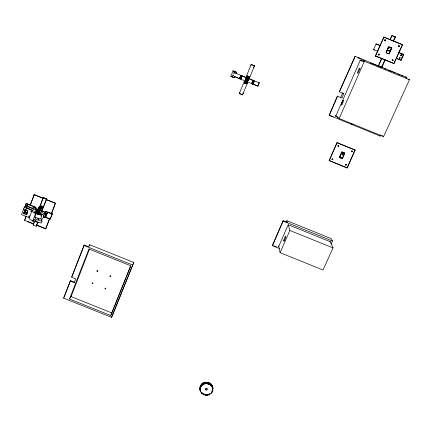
<?xml version="1.0" encoding="UTF-8"?>
<svg xmlns="http://www.w3.org/2000/svg" width="431" height="431" viewBox="0 0 431 431"><rect width="100%" height="100%" fill="white"/><g stroke="black" fill="none" stroke-linecap="round" stroke-linejoin="round"><path stroke-width="0.65" d="M236.274 72.171L235.827 73.329L236.274 72.171L233.026 70.851L230.795 76.384L234.044 77.704L234.491 76.54L240.045 78.835M35.412 208.496L40.067 210.29L39.787 210.904L37.578 209.962L36.032 213.593M36.247 213.14L38.397 214.002L39.787 210.904M209.321 384.511C209.676 381.947 210.096 384.56 211.007 384.032L210.931 385.05C210.037 385.352 210.183 384.29 209.471 384.366C208.652 384.958 209.897 382.108 208.916 383.04C208.41 383.283 208.566 381.688 208.388 383.558C207.769 384.544 207.898 382.798 207.209 383.795C207.43 381.408 206.923 383.202 206.26 382.205C206.034 383.337 205.544 381.634 205.248 382.798C204.386 381.182 205.081 385.109 204.149 383.531C204.429 380.627 203.513 385.583 204.149 383.531M40.072 210.36C42.755 208.916 34.997 206.945 40.083 209.186M234.044 77.704L234.491 76.54M251.709 83.582L252.905 84.169L254.161 80.791M40.417 209.73L38.203 208.992L38.494 208.286M212.257 386.381L212.607 386.397C212.122 389.123 213.076 389.446 212.354 391.057C211.96 392.086 211.589 393.411 210.172 393.772C209.708 395.082 207.925 394.624 206.934 395.448C206.169 394.591 205.641 395.76 205.016 394.78C204.402 394.974 203.168 394.882 203.26 393.562M212.241 392.172L212.23 391.283M212.596 387.577L212.607 386.397M212.472 391.687L212.602 390.502M212.785 388.261L212.817 387.07L212.251 387.016M212.704 391.03L212.941 387.76L212.607 387.674M212.817 387.07L212.558 387.404C211.179 387.631 212.936 386.548 212.316 385.745L211.756 385.815M211.874 392.77L211.74 391.467M212.321 387.776L212.316 385.745M212.402 388.04L212.472 387.016M211.007 384.032C210.657 385.723 211.249 385.637 211.535 386.208L211.621 384.689L210.985 384.743M212.246 386.769C210.942 387.092 212.499 385.853 211.95 385.131L211.4 385.26M211.438 393.325L211.508 392.285M211.896 386.79L211.95 385.131M200.286 387.582L199.952 387.668C200.35 389.419 199.725 389.672 200.485 390.335C199.725 391.203 201.255 391.262 200.593 392.081C201.713 392.172 201.024 393.347 202.069 393.164C201.94 394.284 203.238 393.568 203.168 394.602M211.104 385.67L211.179 384.651M211.368 385.982L211.508 384.56M199.952 387.668L200.259 387.97C200.092 387.496 200.938 387.41 200.334 386.833L200.512 385.664L201.072 385.74M210.398 384.991L210.473 383.978M209.752 394.651L209.827 393.611M210.43 385.287L210.581 383.671M210.614 385.179L210.689 384.161M204.962 382.335L204.87 383.348C205.485 383.563 207.139 384.204 207.009 382.238M209.089 394.963L209.17 393.923M209.897 384.872L209.978 383.245M210.064 384.743L210.145 383.725M210.296 385.174L210.441 383.563M209.471 384.366L209.552 383.353M208.927 395.028L209.003 393.988M209.752 384.77L209.827 383.154M208.636 382.604L208.701 384.215L208.782 383.202M208.701 384.215L208.916 383.04M208.836 384.053L209.164 382.814M208.168 383.811L208.469 382.55M207.672 395.362L207.58 394.349M206.756 395.453L206.842 394.413M207.661 383.364C207.753 381.489 207.785 383.089 208.248 382.798M206.934 395.448L207.02 394.403M207.882 383.935L207.92 382.394M208.054 383.983L208.141 382.97M206.007 395.437L206.099 394.397M207.209 383.795L207.187 382.259M207.386 383.827L207.747 382.356M205.442 395.372L205.533 394.333M206.476 383.525L206.568 382.512M206.524 383.725L206.611 382.712M206.702 383.735L206.853 382.529M205.84 383.73L205.926 382.717M206.018 383.725L206.26 382.205M206.352 383.218L206.438 382.205M205.334 383.784L205.517 382.249M205.603 383.24L205.695 382.232M205.765 383.536L205.856 382.523M204.003 394.99L204.095 393.945M205.064 383.622L205.156 382.609M205.156 383.811L205.248 382.798M203.324 394.683L203.421 393.643M204.38 383.784L204.246 382.518M204.493 383.962L204.472 382.771M204.666 383.913L204.784 382.372M203.858 384.183L203.815 383.003C202.721 381.78 203.529 387.157 203.556 382.776M201.956 393.756L202.058 392.722M202.091 393.875L202.193 392.835M203.249 384.468L202.909 383.111L202.683 384.818C201.342 384.829 201.519 386.268 200.334 386.833M201.433 393.25L201.536 392.21M202.295 385.12L202.171 383.612L202.78 383.805M202.511 384.689L202.613 383.676M202.683 384.818L202.909 383.111M209.326 382.89L209.401 383.498M209.213 384.226L209.083 383.827M201.703 385.697L201.762 383.967L202.398 384.102M201.821 385.567L202.08 384.102M202.069 384.624L202.306 383.509M202.166 385.228L202.29 383.919M200.97 386.758L201.272 384.484L201.805 384.678L201.762 383.967M233.026 70.851L236.274 72.236M201.304 386.208L201.272 384.484M201.401 386.068L201.638 384.086M200.092 390.933L200.2 389.904M200.485 387.318L200.587 386.3L200.243 386.305L200.657 386.774M200.754 386.709L200.857 385.055L201.406 385.19L201.358 384.894M200.345 391.596L200.453 390.567M200.884 386.472L200.857 385.055M199.833 389.554L200.243 386.305M199.925 390.249L200.302 388.907M204.655 383.709L204.87 383.348M39.512 207.063C42.006 205.937 42.906 210.053 39.286 207.122C38.925 207.052 42.583 207.898 41.236 208.378C41.855 209.962 35.757 206.357 40.336 208.782M208.539 384.145L208.388 383.558M230.795 76.384L234.049 77.628M92.223 282.962L92.406 283.431L92.913 283.42M105.159 288.156L105.778 288.657M245.39 82.138L247.022 82.806L246.737 83.485L244.56 82.601L244.846 81.917L244.372 82.93L247.152 76.05L247.028 76.519L247.2 76.115L247.065 76.427L249.274 77.316L248.849 78.469L246.64 77.602L246.424 78.151L248.649 78.981L247.41 81.998L245.255 80.996L247.437 81.885L247.146 82.601L244.964 81.664L245.255 80.996M38.812 222.45L32.907 221.151L34.302 219.25L35.294 221.534L41.349 223.059L42.039 221.2L40.999 218.926L41.538 215.091L44.894 212.047L43.289 211.4L40.024 214.331L36.732 213.485L34.189 211.982L36.646 209.87L34.636 209.062L35.552 208.286L33.947 207.645L33.025 208.415L26.248 205.689L24.238 207.289L21.55 214.643L29.265 217.747M246.64 77.602C246.462 75.253 250.099 76.158 249.15 77.569C249.7 76.05 248.983 77.795 249.193 77.203L246.543 83.813L246.64 83.436M35.294 221.534L35.983 219.67L34.986 217.396L35.633 213.76L31.759 211.319L29.049 218.689L32.907 221.151M40.573 208.442C37.712 207.483 39.49 207.273 41.236 208.378M244.372 82.93L246.634 83.684L246.877 83.108L246.554 83.808L244.372 82.871L244.56 82.445M200.054 386.979L200.323 387.313M241.312 77.58L240.983 78.442L241.672 76.777L240.665 79.245L239.571 78.808L240.902 75.393L239.905 77.995L240.229 77.138M248.639 78.981L246.424 78.151L245.492 80.457L247.68 81.308M392.135 60.098C392.856 61.951 393.239 58.6 392.318 60.415C394.834 61.471 391.65 58.374 392.587 60.227M31.231 211.346C29.928 211.621 31.582 211.007 30.984 210.942M37.578 209.962L37.89 209.358L40.142 210.226M240.406 76.804L240.59 76.309M249.199 77.224C250.309 77.16 246.575 76.282 247.033 76.287M247.146 82.601L245.056 81.497M38.197 208.798L37.89 209.358M246.947 76.766C248.03 75.042 245.374 76.89 249.123 77.693M246.742 83.264L246.769 83.108M39.501 206.88L39.426 207.263M39.695 206.708L39.55 207.171M41.829 207.564C41.742 208.243 42.001 207.71 42.26 207.623L39.819 206.632L39.587 207.144M247.098 76.432L249.242 77.408L249.382 76.998L247.238 75.91M39.69 207.101L39.819 206.632M244.56 82.601C244.733 81.206 246.801 84.072 247.022 82.806M245.228 81.109L245.503 80.419M245.643 80.096L247.825 80.985M253.218 83.307L253.891 81.723L253.191 83.42M43.736 215.527L43.746 215.99M38.731 208.135L39.043 207.446M42.836 198.939L39.803 207.106M38.779 207.834L38.472 208.539M40.74 209.105L40.918 208.696M44.991 212.623L45.718 211.282L52.431 213.754L52.059 214.105L47.631 212.321L47.114 213.48L45.524 212.839C44.253 213.76 41.532 217.569 44.969 217.493L45.966 216.556L45.584 217.585L43.994 216.944M249.021 77.952L246.898 76.912M47.114 213.48L45.761 214.924L44.969 217.493M246.737 83.485L244.576 82.51M39.291 214.309L39.921 212.688L39.243 214.336L39.582 213.512M23.597 209.805L24.007 208.685M24.519 207.613L26.399 203.281L35.935 207.343L35.514 208.485M25.838 204.822L26.399 203.281M26.814 214.326L26.426 214.649L23.527 213.485L24.966 209.547L25.359 209.229L23.92 213.162L26.814 214.326L27.843 211.519M27.25 204.714L26.781 206.002L27.53 204.488L27.25 204.714L27.794 204.596L27.482 205.452M27.514 204.822L27.045 206.104L27.325 205.883M24.535 213.835L25.973 209.908M26.587 208.232L27.207 206.535L34.124 209.321L32.939 210.323L25.984 207.521L27.207 206.535M23.527 213.485L25.542 211.826L26.361 209.595M26.426 214.649L27.87 210.716L24.966 209.547M33.909 224.158L24.599 220.419L26.21 216.033M30.116 205.382L34.205 194.596L43.563 198.362M26.172 216.497L24.599 220.419M30.299 205.231L34.205 194.596M35.337 208.556L35.935 207.343M35.24 213L35.649 211.88L34.868 212.558M35.525 212.903L36.646 209.87M32.81 220.936L35.536 213.55M39.663 206.869L43.132 197.743L43.52 197.425L46.704 198.707L41.683 211.292L42.788 211.74M37.89 222.17L36.226 226.286L33.058 225.014L34.361 221.475M33.559 224.045L34.259 222.154M39.889 214.493L42.206 208.238C42.545 208.302 40.886 206.578 39.652 206.74M41.683 211.292L46.704 198.707M36.226 226.286L37.75 222.164M41.085 216.319L41.538 215.091M45.298 212.418L45.718 211.282M45.584 217.585L47.631 212.321M36.387 225.154L45.697 228.893L49.425 218.905M51.294 213.905L55.421 203.136L46.058 199.37M45.697 228.893L49.597 218.738M51.461 213.744L55.421 203.136M45.724 217.45L50.147 219.234L52.059 214.105M52.431 213.754L50.147 219.234M246.915 83.102L247.211 82.391M248.886 78.313L246.704 77.424M244.738 82.219L244.964 81.664M248.606 79.04L248.849 78.469M74.272 282.714L75.781 278.819L71.686 277.176L84.212 245.045L88.333 246.699L89.713 244.749L133.761 262.457L111.602 317.351L63.61 298.123L70.49 280.619L74.574 282.257L74.272 282.714L70.183 281.077M64.165 297.029L70.49 280.619M84.212 245.045L71.686 277.176M89.228 246.009L89.713 244.749M69.536 299.012L88.915 248.967L130.695 265.76L110.762 315.53L69.536 299.012L71.077 296.603L89.567 248.881M97.902 270.851C97.061 271.799 96.83 269.687 97.654 271.11C97.481 272.387 96.065 270.62 97.379 270.77M40.018 207.128L40.131 206.767L39.991 207.031M244.409 82.844L244.598 82.423M110.886 276.061C109.953 276.955 109.862 274.849 110.659 276.33C110.304 277.736 109.156 275.495 110.541 276.088M39.286 207.122L38.968 207.796M39.884 207.182L40.061 206.643L39.824 207.117M110.762 315.53L130.685 266.132M111.602 317.351L133.761 262.457M246.634 83.684L246.769 83.307M247.89 80.435L247.631 81.157L247.97 80.408M240.46 76.74L240.25 77.251L241.338 77.693L241.98 75.802M248.035 80.252L248.326 79.46L248.019 80.134M233.069 75.032L232.508 76.443L232.778 76.551L233.338 75.139L233.063 75.075M248.369 79.643L246.193 78.738M241.99 75.872L240.643 79.153L244.566 80.748L239.297 93.57L242.54 94.89L247.803 82.025L251.742 83.668L253.094 80.392M251.79 83.77L253.062 80.311M239.297 93.57L239.625 92.654M254.22 80.931L249.172 78.792L254.495 65.868L251.187 64.461L250.864 65.313M240.918 75.517L245.918 77.467L251.187 64.461M242.54 94.89L243.434 92.633M253.735 67.575L254.446 65.792M252.453 82.229L252.803 81.281L252.103 82.978L252.453 82.229L253.579 82.677M252.878 84.212L253.934 81.335M257.873 86.125L259.187 82.774L257.873 86.125L252.808 84.067M246.688 83.42L246.537 83.781M245.411 80.635L247.593 81.518M249.242 77.316L249.382 76.998M43.849 215.236L44.167 214.611M380.724 134.855L380.169 136.077L329.122 115.222L337.457 96.161L341.993 98.042L343.696 93.565M339.364 91.798L355.139 56.299L339.364 91.798L343.911 93.678M331.078 244.054L332.457 240.999L331.358 238.677L286.857 220.688L287.348 222.444L283.156 220.753L272.424 245.298L272.494 245.697L279.299 248.445M329.306 115.379L337.457 96.161M272.494 245.697L283.156 220.753M340.549 97.778L342.704 92.864M286.324 221.9L286.857 220.688M278.642 246.597L288.247 224.723L330.453 241.786M341.18 104.555L343.092 100.202L343.733 100.574L341.81 104.954L341.18 104.555L342.144 104.943M283.706 240.207L285.516 236.096L285.807 237.265L283.986 241.398L283.706 240.207L284.649 240.59M359.217 68.47L357.24 72.963L357.983 73.178L359.977 68.653L359.217 68.47L360.203 68.868M329.882 241.064L333.05 247.927L323.018 270.011L280.102 252.69L289.88 230.483L288.344 224.971M339.17 118.498L364.362 61.277L409.45 79.697L383.612 136.589L339.17 118.498L335.63 115.74M374.631 50.066L373.569 49.603L376.064 43.957L380.449 45.616M329.128 160.515L337.037 142.65L355.09 149.988L347.23 167.961L329.128 160.515L347.23 167.961M375.385 55.971L383.919 37.088L402.484 44.684L394.031 63.546L375.385 55.971L394.031 63.546M329.236 160.655L337.037 142.65M375.552 55.992L383.919 37.088M381.731 58.115L378.37 65.674L382.065 67.193L385.228 59.629M389.931 39.663L391.757 35.547L395.108 36.786L395.48 37.077L393.32 41.462M379.248 64.364L381.65 58.955M390.524 39L391.601 36.576M387.361 49.743L388.412 47.383L386.052 52.69L389.123 53.891L391.752 47.986L388.67 46.796L391.752 47.986M339.434 157.477L341.918 151.901L344.73 153.043L342.37 158.759L339.434 157.477L342.246 158.619L344.73 153.043M339.553 157.617L341.918 151.901M386.23 52.706L388.854 46.807M342.564 154.945L343.34 153.199L341.244 152.714M381.667 66.961L384.781 59.974M393.271 40.907L395.108 36.786M390.249 50.928L386.58 50.626L390.249 50.928L391.563 47.976L387.862 47.744M386.629 52.927L388.94 53.87L391.563 47.976M398.459 45.961C399.521 44.662 399.537 47.469 398.454 46.257M347.1 167.81L355.09 149.988M393.842 63.513L402.484 44.684M400.674 55.615L401.315 54.182L401.595 54.29L401.854 54.473L401.213 55.901L400.674 55.615L400.927 55.793L401.595 54.29M403.405 54.306L403.766 54.565L401.196 60.27L400.835 60.028L403.405 54.306L398.476 52.437M39.722 207.095L39.986 206.6M406.212 78.609L406.767 77.386L354.896 56.262M200.512 385.664L200.69 386.047M245.799 79.74L248.003 80.592M211.131 384.156L210.867 384.614M246.273 78.534L248.471 79.39M240.584 76.314L239.571 78.808M42.292 207.823L42.066 208.238L42.26 207.623M211.438 384.964L211.621 384.689M63.61 298.123L63.933 297.638M245.762 79.805L247.981 80.629M345.447 164.464C346.669 163.451 346.535 166.247 345.452 164.917M384.657 40.099L385.093 39.943M41.236 220.187L42.206 219.282A4.046 0.582 -67 0 0 43.763 216.61M33.058 225.014L33.462 224.643M338.023 145.446L338.076 146.249M332.091 158.845C331.245 160.009 333.793 159.912 332.63 158.834M351.486 151.012C352.456 150.252 352.477 152.332 351.491 151.62M31.759 211.319L32.562 210.64L24.238 207.289M32.406 208.383L33.219 207.704M212.661 386.559L212.203 386.855M384.996 39.981C383.892 41.495 386.903 40.32 385.012 39.927M385.201 40.832L385.486 40.336L385.109 39.932M29.313 215.726L29.507 216.324M212.645 388.062L212.941 387.76M204.116 383.105L203.815 383.003M200.253 388.245L199.936 388.363L200.275 388.633M212.655 388.724L212.984 388.455L212.661 388.336M199.844 388.692C201.223 388.703 199.284 388.024 200.291 387.954M212.58 389.382L212.941 389.15L212.634 388.994M211.535 386.208L211.874 386.149M384.915 39.943L385.19 39.927M385.287 40.87L384.905 40.875M378.908 54.112C377.287 55.216 380.6 54.974 378.833 54.096M92.913 283.221C90.704 282.984 93.592 284.832 92.396 282.952M105.837 288.404L105.32 288.134M379.005 54.117C376.996 54.365 379.953 55.707 378.93 54.123M378.633 55.033L378.903 55.06M338.691 145.559C337.026 145.414 339.019 147.079 338.642 145.495M39.178 212.095L37.066 211.233M343.34 153.199L341.433 153.01L343.83 155.629M206.923 383.251L207.187 383.59M358.042 57.851L359.271 58.045M359.885 60.475L364.362 61.277M200.372 389.29L200 389.058M405.242 77.036L406.767 77.386M408.195 79.396L409.45 79.697M35.983 219.67L42.039 221.2M34.986 217.396L40.999 218.926M35.633 213.76L41.635 215.306M385.088 40.88L384.651 40.74M332.177 159.621C333.847 159.405 331.471 158.296 332.204 159.718M345.409 164.556L345.851 164.68M105.487 288.355C103.855 288.538 106.349 289.847 105.573 288.382M395.48 37.077L391.757 35.547M380.185 45.584L376.064 43.957M403.766 54.565L399.397 52.857M373.569 49.603L377.949 51.278M396.531 58.379L400.835 60.028M401.196 60.27L396.838 58.562M379.323 66.121L382.065 67.193M27.272 221.248L33.473 223.737M36.57 224.987L45.869 228.726M83.921 245.433L132.597 265M71.077 296.603L111.92 312.971M273.615 245.778L276.589 246.979M43.132 197.743L46.322 199.03M34.017 194.737L43.391 198.508M45.885 199.515L55.254 203.287M40.272 205.49L43.456 206.772M40.126 205.609L43.316 206.891M39.959 206.594L42.211 207.521M39.76 206.907L41.942 207.753M39.453 206.928L41.586 207.79M40.045 207.279L41.645 207.92M39.226 207.198L41.559 208.125M39.232 207.354L40.832 208.001M38.979 207.532L41.117 208.394M39.005 207.645L40.627 208.362M38.86 207.85L40.999 208.712M38.709 207.936L40.897 208.868M38.795 208.044L40.934 208.9M38.424 208.405L40.686 209.288M25.979 203.61L35.719 207.532M38.327 208.696L40.471 209.563M45.374 211.594L47.496 212.451M38.214 208.9L40.352 209.762M38.127 208.927L40.272 209.789M38.041 209.202L40.185 210.069M41.893 211.104L43.547 211.772M37.815 209.498L39.964 210.36M35.757 208.911L37.955 209.795M37.745 209.757L39.894 210.619M37.718 209.897L39.862 210.759M37.502 210.112L39.652 210.98M37.449 210.344L39.598 211.212M37.427 210.468L39.571 211.335M37.265 210.603L39.501 211.486M37.19 210.764L39.34 211.626M44.522 213.754L46.117 214.396M37.152 210.969L39.296 211.831M37.141 211.071L39.286 211.933M36.953 211.276L39.102 212.138M36.877 211.438L39.027 212.3M36.856 211.61L39 212.558M38.93 212.725L36.78 211.858L38.887 212.747M36.646 211.96L38.795 212.828M36.576 212.127L38.725 212.995M36.57 212.267L38.715 213.135M40.552 213.857L42.179 214.509M36.581 212.332L38.725 213.194M36.506 212.499L38.655 213.361M36.452 212.542L38.601 213.404M36.349 212.661L38.499 213.523M36.279 212.828L38.429 213.69M43.52 215.694L45.126 216.335M36.182 213.205L38.332 214.067M46.112 217.332L48.983 218.485M36.069 213.356L37.68 214.002M25.542 211.826L27.153 212.472M24.26 211.783L27.304 213.006M283.248 221.103L332.457 240.999M289.88 230.483L333.05 247.927M251.23 64.537L254.495 65.868M247.135 76.179L249.36 77.057M247.13 76.249L249.323 77.16M247.082 76.368L249.285 77.219M247.017 76.578L249.204 77.51M246.979 76.664L248.612 77.354M246.866 76.993L249.07 77.887M233.753 71.783L234.653 72.149M246.774 77.268L248.956 78.151M246.731 77.359L248.913 78.248M246.661 77.548L248.865 78.394M235.827 73.265L245.918 77.467M246.629 77.666L248.811 78.555M259.23 82.854L249.172 78.792M246.527 77.898L248.746 78.706M246.505 77.946L248.687 78.835M246.37 78.323L248.59 79.137M246.316 78.442L248.498 79.331M246.117 78.965L248.299 79.854M246.09 79.024L248.272 79.913M248.229 79.999L246.031 79.148L248.202 80.047M335.334 115.767L336.568 116.268M245.902 79.493L248.067 80.43M338.152 117.28L335.69 116.278L360.327 60.168L363.403 61.423M245.665 80.026L247.841 80.936M245.605 80.204L247.787 81.093M245.578 80.268L247.766 81.157M245.395 80.672L247.577 81.561M245.374 80.742L247.55 81.631M351.125 123.794L352.989 124.554M245.32 80.883L247.502 81.771M245.287 80.963L247.469 81.852M252.302 83.824L257.83 86.038M234.491 76.61L239.561 78.674M329.122 115.222L333.427 116.979M245.174 81.19L247.351 82.073M245.153 81.243L247.329 82.132M245.12 81.33L247.297 82.219M245.013 81.567L247.2 82.477M244.937 81.734L247.114 82.623M244.894 81.836L247.076 82.725M247.001 82.903L244.754 82.17M244.663 82.305L246.844 83.194M244.625 82.396L246.812 83.307M244.496 82.65L246.672 83.582M244.463 82.763L246.64 83.646M239.291 93.419L242.518 94.734M337.15 142.769L355.23 150.117M342.042 152.03L344.859 153.177M383.741 37.088L402.285 44.673M358.667 58.104L361.781 59.376M363.026 59.882L364.89 60.647M370.493 62.937L375.476 64.968M376.721 65.48L378.585 66.239M379.83 66.751L381.699 67.511M384.188 68.529L386.057 69.294M388.546 70.307L392.28 71.832M393.525 72.343L395.394 73.103M397.883 74.121L399.752 74.886M400.997 75.393L402.866 76.158M360.321 60.453L361.561 60.96M382.033 135.533L383.612 136.589M379.323 135.501L380.169 136.077M202.812 384.118L203.093 384.317M338.567 145.43L338.761 146.228L337.958 146.12M203.718 384.016L203.303 383.859L203.405 384.387M203.19 383.304L203.502 383.374L203.4 382.852M341.002 153.107L343.491 155.833M339.79 155.828L342.37 158.759M202.759 383.197L202.845 383.515M278.695 245.794L280.102 252.69M204.078 382.572L204.078 382.9M45.007 213.318A4.046 0.582 -67 0 1 44.835 213.895M44.889 212.052A4.041 0.582 -67 0 1 45.013 213.307M43.294 211.384A4.041 0.593 -67.2 0 1 43.596 211.432M33.947 207.64A4.041 0.641 -66.9 0 1 34.297 207.925M35.547 208.292A4.041 0.636 -66.9 0 1 35.714 209.568A4.046 0.636 -67 0 1 35.66 209.762M207.279 388.649A0.889 0.83 9.8 0 1 205.635 388.627M398.632 46.069C399.499 47.749 399.828 44.528 398.632 46.069M234.561 72.133L234.292 72.025L233.731 73.432L234.001 73.545L234.561 72.133M45.207 216.626L45.918 215.101L45.207 216.626M246.155 78.571L245.46 80.274L246.149 78.577M345.538 164.701C345.969 166.097 346.745 163.527 345.538 164.701M351.529 151.313C352.019 153.064 352.951 150.112 351.529 151.313M28.769 216.222C29.049 217.456 29.782 215.511 28.769 216.222M248.111 80.279L245.929 79.39L248.111 80.279M244.641 82.149L244.636 82.143M399.903 57.328L399.262 58.756L399.542 58.864L400.183 57.436L399.903 57.328M39 219.605L38.176 219.282L39 219.605M38.661 218.846L37.815 218.555L38.661 218.846M38.44 213.798L36.29 212.936L38.461 213.835M205.668 389.839A0.894 0.83 9.8 0 0 207.192 389.678A0.894 0.83 9.8 0 0 206.244 388.52A0.894 0.83 9.8 0 0 205.668 389.839"/></g></svg>
